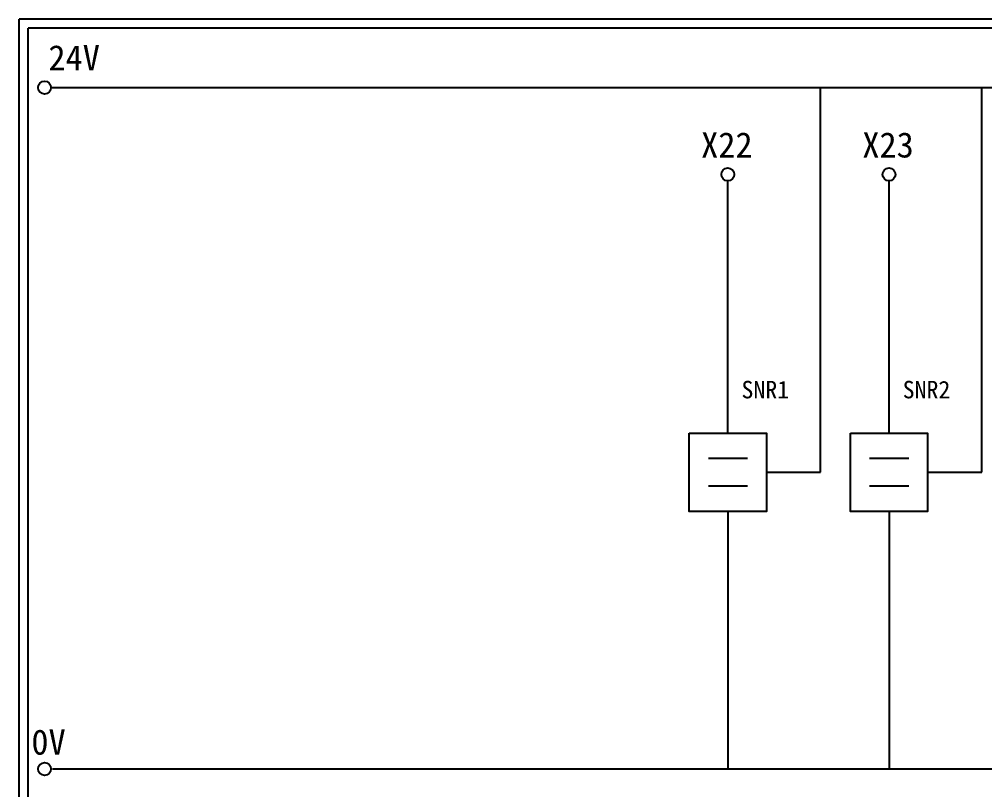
# Model space of a CAD drawing. Extents: x 325 to 612, y 3 to 207.
# Drawn here: x 325.3 to 463.1, y 97 to 207 of the extents above; entities that cross this region are included whole.
import ezdxf

# ---------------------------------------------------------------- set-up
doc = ezdxf.new("R2010")
doc.units = 0
doc.layers.get('0').update_dxf_attribs({"linetype": 'CONTINUOUS'})
doc.layers.add('圖框層', color=7, linetype='CONTINUOUS')
doc.layers.add('標尺寸層', color=3, linetype='CONTINUOUS')
doc.styles.add('STSL', font='KAIU.TTF')

msp = doc.modelspace()

# ---------------------------------------------------------------- linework, layer by layer
for p, q in [((439.65, 142.31), (439.65, 197.22)), ((462.65, 142.31), (462.65, 197.22)), ((426.42, 147.89), (426.42, 183.91)), ((449.42, 147.89), (449.42, 183.91)), ((431.93, 142.31), (439.65, 142.31)), ((454.93, 142.31), (462.65, 142.31)), ((426.42, 136.73), (426.42, 99.96)), ((449.42, 136.73), (449.42, 99.96))]:
    msp.add_line(p, q)
for points in [[(420.91, 147.89), (431.93, 147.89), (431.93, 136.73), (420.91, 136.73)], [(443.91, 147.89), (454.93, 147.89), (454.93, 136.73), (443.91, 136.73)]]:
    msp.add_lwpolyline(points, close=True)
at = {"layer": '圖框層', "color": 7}
for p, q in [((612.32, 206.97), (325.32, 206.97)), ((325.32, 3), (325.32, 206.97)), ((611.07, 205.72), (326.57, 205.72)), ((326.57, 4.25), (326.57, 205.72))]:
    msp.add_line(p, q, dxfattribs=at)
at = {"layer": '標尺寸層', "color": 7}
for p, q in [((329.84, 197.22), (607.44, 197.22)), ((423.66, 144.34), (429.23, 144.34)), ((446.66, 144.34), (452.23, 144.34)), ((423.66, 140.37), (429.23, 140.37)), ((446.66, 140.37), (452.23, 140.37)), ((330.05, 99.96), (607.92, 99.96))]:
    msp.add_line(p, q, dxfattribs=at)
for centre in [(328.92, 197.22), (426.42, 184.83), (449.42, 184.83), (328.92, 99.96)]:
    msp.add_circle(centre, 0.92, dxfattribs=at)

# ---------------------------------------------------------------- texts
at = {"layer": '圖框層', "color": 4, "style": 'STSL'}
for s, height, p in [('24V', 3.6, (329.47, 199.68)), ('X22', 3.6, (422.61, 187.24)), ('X23', 3.6, (445.61, 187.24)), ('SNR1', 2.5, (428.37, 152.86)), ('SNR2', 2.5, (451.37, 152.86)), ('0V', 3.6, (327.04, 102))]:
    msp.add_text(s, height=height, dxfattribs=at).set_placement(p)

doc.saveas('drawing.dxf')
